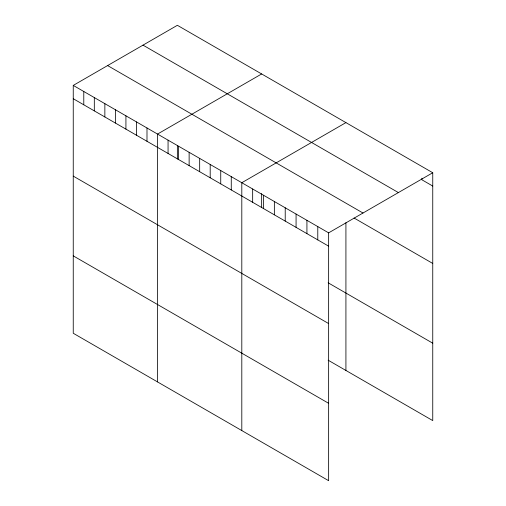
<?xml version="1.0" encoding="UTF-8"?>
<svg xmlns="http://www.w3.org/2000/svg" width="506" height="506" viewBox="0 0 506 506"><rect width="100%" height="100%" fill="white"/><g stroke="black" fill="none" stroke-linecap="round" stroke-linejoin="round"><path stroke-width="0.76" d="M432.75 172.742L328.634 232.855L328.634 480.7L73.25 333.258L73.25 85.413L177.366 25.3L432.75 172.742L432.75 420.587L328.141 360.196M261.64 73.958L157.524 134.071L157.524 381.91M345.921 122.616L241.805 182.723L241.805 430.568M432.75 186.056L421.896 179.788L421.896 178.22M143.008 45.135L398.393 192.584M107.607 65.571L362.992 213.02M354.061 218.016L432.75 263.449M73.25 85.413L328.634 232.855M73.25 98.721L328.634 246.163M328.141 282.797L432.75 343.195M73.25 176.113L328.634 323.562M73.25 255.859L328.634 403.301M345.921 222.703L345.921 370.455M317.781 226.587L317.781 239.901M306.927 220.325L306.927 233.633M296.073 214.057L296.073 227.365M285.22 207.789L285.22 221.097M274.366 201.527L274.366 214.835M263.512 195.259L263.512 208.567M261.64 193.589L261.64 207.662M252.658 188.991L252.658 202.299M231.267 176.645L231.267 189.952M220.736 170.56L220.736 183.868M210.199 164.482L210.199 177.789M199.668 158.397L199.668 171.705M189.13 152.312L189.13 165.62M178.593 146.234L178.593 159.542M177.366 145.715L177.366 159.004M168.062 140.149L168.062 153.457M146.993 127.986L146.993 141.294M136.456 121.902L136.456 135.21M125.924 115.823L125.924 129.131M115.387 109.739L115.387 123.047M104.856 103.66L104.856 116.968M94.318 97.576L94.318 110.884M83.781 91.491L83.781 104.799"/></g></svg>
